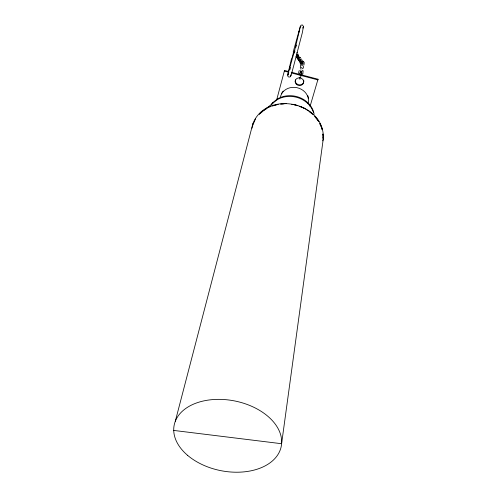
<?xml version="1.0" encoding="UTF-8"?>
<svg xmlns="http://www.w3.org/2000/svg" width="497" height="497" viewBox="0 0 497 497"><rect width="100%" height="100%" fill="white"/><g stroke="black" fill="none" stroke-linecap="round" stroke-linejoin="round"><path stroke-width="0.75" d="M297.2 57.522L297.871 59.149L299.045 58.994M300.523 62.243C300.176 64.225 302.996 64.579 302.741 62.38M299.349 73.55L299.356 73.233M303.512 61.423L303.201 62.1L301.822 62.218M296.398 55.77L297.094 58.199L298.001 58.696M298.424 58.87C297.746 60.541 300.449 62.063 300.567 59.758M299.455 60.392C298.84 61.771 301.07 63.585 301.499 61.603M299.896 58.975L299.977 59.783M302.897 63.666L302.685 64.678M296.864 53.993L297.051 55.273M300.666 57.907L300.343 57.335M300.952 60.199L300.996 61.299M175.292 421.282L252.874 123.685C266.317 89.51 325.373 101.928 323.28 138.831L281.606 443.722L173.72 430.427M300.53 65.915L300.306 67.859L300.896 68.511M322.795 138.439L323.125 136.271L322.777 134.06M297.97 55.254L298.107 56.832L297.84 56.615M298.796 56.652L298.927 58.217M302.095 61.392L302.213 62.92L301.952 62.709M291.217 72.189L318.024 79.222L317.918 79.899L291.82 73.059M298.585 73.307L299.014 70.872M301.201 64.703L301.468 63.38M300.014 73.519L300.418 71.239M301.43 73.804L301.841 71.525M302.828 74.171L303.145 70.767M299.983 61.783L300.449 64.542M302.977 63.958L302.791 62.703L301.921 62.336M252.004 128.22L252.265 126.865M252.874 123.685L252.395 126.188L255.551 118.727M300.716 77.607L300.921 75.004M300.437 26.372L294.92 49.315L287.726 75.165L288.446 74.202M264.093 110.284L277.264 99.667L277.432 98.946A23.371 20.259 11.2 0 1 314.135 114.211M288.241 71.413L284.514 70.437L284.365 71.102L288.838 72.276M277.432 98.946L272.996 102.438L272.822 103.159A23.402 20.271 11.2 0 0 271.474 104.718M291.627 58.137L287.763 74.513L287.893 76.364L288.838 77.085L290.018 76.917L290.583 76.339L291.981 72.314L302.319 32.79L303.487 26.353L302.3 24.9L300.791 25.328M298.567 56.67L298.007 57.826L296.908 57.633M322.77 140.85L323.28 138.831M293.199 51.992L300.387 26.049M276.817 99.35L284.514 70.437M310.035 106.426L318.024 79.222M297.436 55.453L296.957 56.267L295.988 56.211M296.684 56.919L296.752 57.677M298.908 60.143L298.977 60.895L299.908 61.796M300.213 73.071L301.027 72.692L301.611 73.314M301.797 71.382L301.114 71.99L300.356 71.525M302.909 28.192L303.418 26.844M290.583 76.339L290.739 75.954M291.006 75.314L291.155 74.948M297.983 58.478L297.852 59.224L298.89 60.286M303.015 27.565L303.263 27.236M262.932 111.229L259.44 114.08L260.931 112.322L268.194 107.439L270.356 106.693M303.94 65.014L304.245 62.591L303.512 61.522M300.604 65.703L301.344 65.312M301.499 75.122L302.114 75.165L301.263 75.097M271.797 106.19L278.289 104.314M299.877 74.929L300.989 75.196M301.946 67.406L301.232 67.263M300.101 79.116L299.275 78.837M300.666 70.002L301.027 69.953M280.463 104.115L286.26 103.587M301.959 68.816C303.673 69.027 304.046 65.84 302.443 65.449M298.97 74.246L299.865 74.718M296.405 54.993L296.92 55.136M297.113 54.633L296.305 54.54M298.157 56.13L297.355 56.037M299.759 57.919L300.095 57.95M299.635 59.025L300.014 59.062M301.188 60.752L300.393 60.659M296.349 54.956L297.013 55.061M298.405 57.59L298.821 57.652M292.106 104.413L295.765 104.935L297.821 105.731M297.728 56.571L299.095 57.118M298.548 57.956L298.883 58.019M300.064 59.715L300.666 59.864M301.089 61.23L301.406 61.299M299.188 60.386L299.554 60.485M300.207 61.895L300.573 61.995M298.48 57.95L298.796 58.087M296.883 52.614L297.436 52.868M297.933 54.13L298.486 54.378M299.188 106.259L304.667 108.389L307.86 110.595M296.877 57.217L296.398 56.95M297.858 55.291L298.138 55.72L297.809 55.21M299.244 77.718L300.598 77.799M299.07 56.931L299.182 57.273M309.134 111.483L313.303 114.819M302.437 60.485L302.853 61.056M301.424 58.969L301.847 59.547M314.763 116.509L318.801 121.734M301.865 61.373L302.182 61.858L302.046 61.529M302.524 70.829L302.344 70.537A1.472 1.249 13.3 0 0 302.083 70.288M319.714 123.666L321.863 128.164L322.093 129.636M290.733 75.14L290.788 75.55M296.429 45.047A25.415 0.509 -75.5 0 1 295.87 47.227M294.932 50.88A25.415 0.509 -75.5 0 1 294.361 53.092M290.49 67.493A25.415 0.509 -75.5 0 1 289.863 69.723M292.161 57.577A25.415 0.509 -75.5 0 1 293.565 52.092M298.846 32.373A25.415 0.509 -75.5 0 1 299.405 30.404M300.766 26.148A25.415 0.509 -75.5 0 1 300.822 26.471M280.308 97.667A14.189 12.456 11.2 0 1 296.957 87.677A14.189 12.456 11.2 0 1 308.016 103.544M281.401 93.858A14.171 12.45 11.2 0 1 283.234 91.094M307.823 95.722A14.171 12.45 11.2 0 1 308.475 98.313M299.877 70.586A1.392 1.174 13.3 0 1 300.07 70.326M302.188 73.811A1.392 1.174 13.2 0 1 302.083 74.103M259.44 114.08A35.859 30.628 11.2 0 1 261.49 112.136M264.976 109.526A35.859 30.628 11.2 0 1 266.218 108.756M275.201 105.047A35.859 30.628 11.2 0 1 276.587 104.712M281.6 103.929A35.859 30.628 11.2 0 1 283.775 103.786M291.851 104.277A35.859 30.628 11.2 0 1 293.298 104.532M294.019 104.681A35.859 30.628 11.2 0 1 295.454 105.016M300.393 106.582A35.859 30.628 11.2 0 1 304.375 108.377M308.724 110.993A35.859 30.628 11.2 0 1 311.625 113.217M314.912 116.373A35.859 30.628 11.2 0 1 318.875 121.659M319.931 123.554A35.859 30.628 11.2 0 1 322.28 129.748M323.025 134.171A35.859 30.628 11.2 0 1 323.087 137.849M277.264 99.667A23.402 20.271 11.2 0 1 313.371 112.285M271.232 104.544A23.371 20.259 11.2 0 1 272.996 102.438M303.679 80.123A4.311 3.839 10.9 0 1 299.629 84.875A4.311 3.839 10.9 0 1 295.38 79.936M187.593 455.339A54.577 35.535 11.2 0 0 279.041 452.643A54.577 35.535 11.2 0 0 216.456 399.389A54.577 35.535 11.2 0 0 187.593 455.339M296.423 84.353A4.318 3.846 10.9 0 0 303.592 82.8A4.318 3.846 10.9 0 0 298.243 77.942A4.318 3.846 10.9 0 0 296.423 84.353"/></g></svg>
